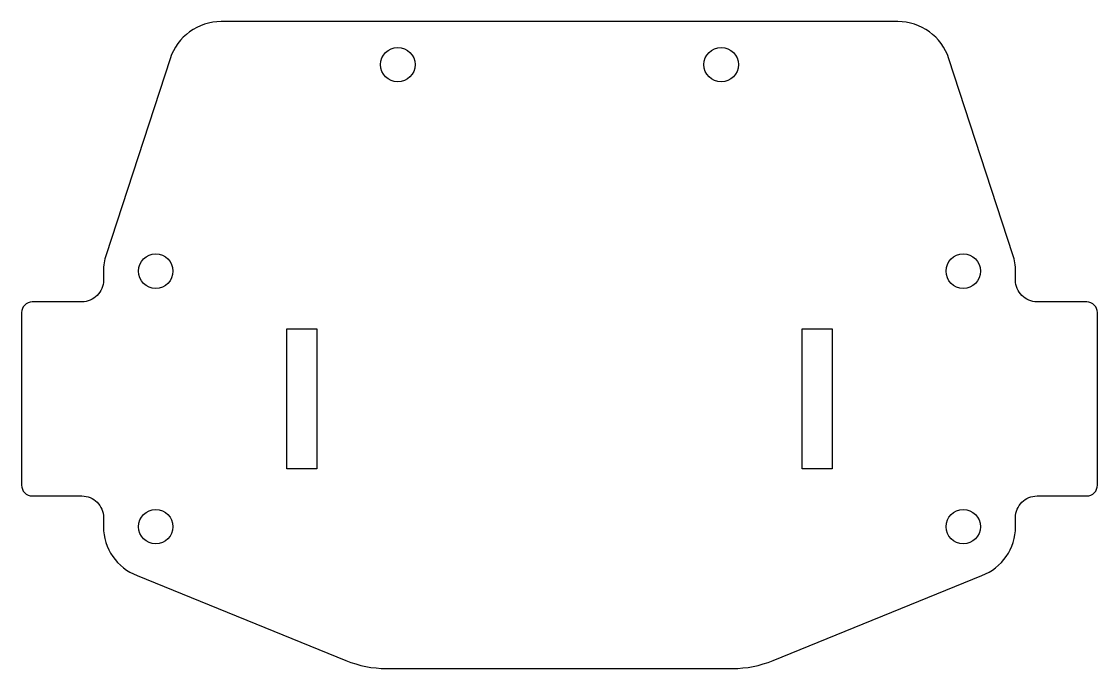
# Model space of a CAD drawing. Header units: millimetres. Extents: x -49.9 to 49.9, y -25 to 35.
import ezdxf

# ---------------------------------------------------------------- set-up
doc = ezdxf.new("R2010")
doc.units = ezdxf.units.MM

msp = doc.modelspace()

# ---------------------------------------------------------------- linework, layer by layer
msp.add_lwpolyline([(16.043, -25, 0.096923), (19.813, -24.262), (39.171, -16.384, 0.311515), (42.3, -11.85), (42.3, -11, -0.414214), (44.3, -9), (48.9, -9, 0.414214), (49.9, -8), (49.9, 8, 0.414214), (48.9, 9), (44.3, 9, -0.414214), (42.3, 11), (42.3, 11.85, 0.078993), (42.061, 13.354), (36.125, 31.551, 0.3246), (31.372, 35), (-31.372, 35, 0.3246), (-36.125, 31.551), (-42.061, 13.354, 0.078993), (-42.3, 11.85), (-42.3, 11, -0.414214), (-44.3, 9), (-48.9, 9, 0.414214), (-49.9, 8), (-49.9, -8, 0.414214), (-48.9, -9), (-44.3, -9, -0.414214), (-42.3, -11), (-42.3, -11.85, 0.311515), (-39.171, -16.384), (-19.813, -24.262, 0.096923), (-16.043, -25)], format="xyb", close=True)
for points in [[(-22.5, -6.486), (-25.3, -6.486), (-25.3, 6.486), (-22.5, 6.486)], [(22.5, -6.486), (22.5, 6.486), (25.3, 6.486), (25.3, -6.486)]]:
    msp.add_lwpolyline(points, close=True)
for centre in [(-15, 31), (15, 31), (-37.45, 11.85), (37.45, 11.85), (-37.45, -11.85), (37.45, -11.85)]:
    msp.add_circle(centre, 1.6)

doc.saveas('drawing.dxf')
